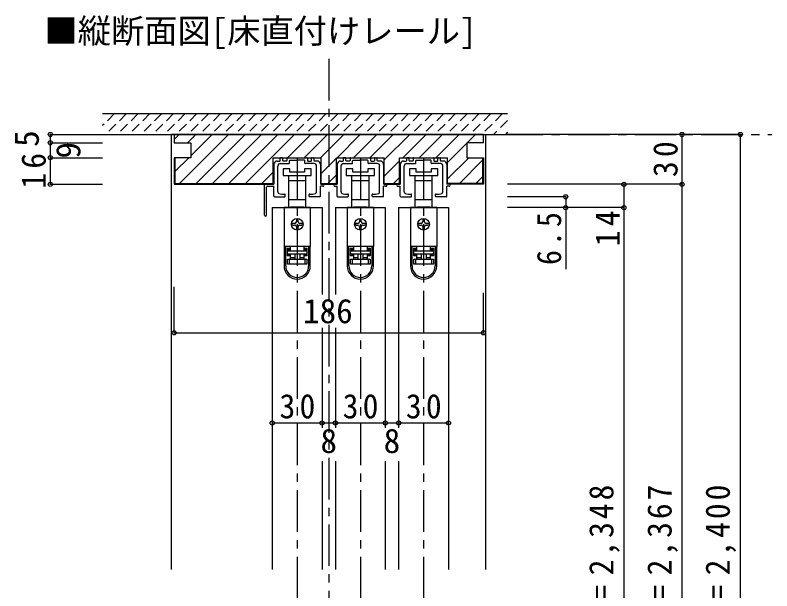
# Model space of a CAD drawing. Units: millimetres at full size, sheet at 1:5. Extents: x -973 to 977, y -718 to 696.
# Drawn here: x 19 to 474.2, y -322.5 to 23.8 of the extents above; entities that cross this region are included whole.
import ezdxf
from ezdxf.enums import TextEntityAlignment as Align

# ---------------------------------------------------------------- set-up
doc = ezdxf.new("R2010")
doc.units = ezdxf.units.MM
doc.header["$LTSCALE"] = 5
doc.header["$PDMODE"] = 32
doc.header["$PDSIZE"] = 2.5
doc.linetypes.add('CHAIN1', pattern=[8, 5, -1, 1, -1])
doc.linetypes.add('DASHED1', pattern=[1.8, 1.2, -0.6])
for name, color, linetype in [('0-0_補助線', 3, 'Continuous'), ('0-1_通り芯', 4, 'CHAIN1'), ('0-4_枠', 3, 'Continuous'), ('0-6_扉', 6, 'Continuous'), ('0-7_金物', 7, 'Continuous'), ('0-A_文字', 7, 'Continuous'), ('0-B_寸法', 7, 'Continuous'), ('0-C_ハッチ', 4, 'Continuous')]:
    doc.layers.add(name, color=color, linetype=linetype)
doc.styles.add('ＭＳ ゴシック', font='')
doc.styles.get('ＭＳ ゴシック').set_extended_font_data('MS Gothic')

# ---------------------------------------------------------------- blocks, each defined once
blk = doc.blocks.new('下荷重(戸車)')
at = {"layer": '0-7_金物'}
for p, q in [((8.5, 37.107), (4.5, 37.107)), ((5.25, 30.107), (5.25, 33.107)), ((-5.25, 30.107), (0, 30.107)), ((0, 30.107), (5.25, 30.107)), ((5.25, 18.507), (5.25, 30.107)), ((0, 18.507), (-5.25, 18.507)), ((-5.25, 18.507), (-5.25, 14.107)), ((5.25, 18.507), (0, 18.507)), ((5.25, 14.107), (5.25, 18.507)), ((7.9, 13.807), (-7.9, 13.807)), ((-7.9, 13.807), (-7.9, -9.493)), ((-5.25, 14.107), (-4, 14.107)), ((-4, 14.107), (-4, 13.807)), ((4, 14.107), (-4, 14.107)), ((4, 14.107), (5.25, 14.107)), ((4, 13.807), (4, 14.107)), ((7.9, 13.807), (7.9, -9.493)), ((-0.5, 6.307), (-0.5, 5.307)), ((0.5, 5.307), (0.5, 6.307)), ((-1.5, 4.307), (-2.5, 4.307)), ((-2.5, 3.307), (-1.5, 3.307)), ((-0.5, 2.307), (-0.5, 1.307)), ((0.5, 1.307), (0.5, 2.307)), ((2.5, 4.307), (1.5, 4.307)), ((1.5, 3.307), (2.5, 3.307)), ((7.9, -9.493), (-7.9, -9.493)), ((-7.9, -9.493), (-7.9, -9.593)), ((-6.9, -9.593), (-7.9, -9.593)), ((-7.9, -9.593), (-7.9, -21.293)), ((-4.2, -9.593), (-6.9, -9.593)), ((-6.9, -21.293), (-6.9, -9.593)), ((-6.1, -10.593), (-6.1, -15.293)), ((-6.1, -10.593), (-4.2, -10.593)), ((-5.9, -11.693), (-5.9, -12.193)), ((-4, -11.693), (-5.9, -11.693)), ((-5.9, -12.193), (5.9, -12.193)), ((-5.9, -14.193), (-5.9, -12.193)), ((-4.9, -9.593), (-4.9, -9.493)), ((-4.2, -9.593), (-4.2, -10.593)), ((-4, -11.693), (-4, -9.493)), ((4, -9.493), (4, -11.693)), ((5.9, -11.693), (4, -11.693)), ((6.9, -9.593), (4.2, -9.593)), ((4.2, -10.593), (4.2, -9.593)), ((4.2, -11.593), (4.2, -10.593)), ((4.2, -10.593), (6.1, -10.593)), ((6.1, -11.593), (4.2, -11.593)), ((4.9, -9.493), (4.9, -9.593)), ((5.9, -12.193), (5.9, -11.693)), ((5.9, -12.193), (5.9, -14.193)), ((6.1, -15.293), (6.1, -10.593)), ((6.9, -9.593), (6.9, -21.293)), ((7.9, -9.593), (6.9, -9.593)), ((7.9, -9.493), (7.9, -9.593)), ((7.9, -21.293), (7.9, -9.593)), ((-6.1, -14.293), (-4.2, -14.293)), ((-4.2, -15.293), (-6.1, -15.293)), ((5.9, -14.193), (-5.9, -14.193)), ((-5.9, -17.193), (-4.9, -17.193)), ((-4.9, -17.193), (4.9, -17.193)), ((-4.9, -17.193), (-4.9, -20.193)), ((-4.2, -14.293), (-4.2, -15.293)), ((-4.2, -15.293), (-4.2, -17.193)), ((-4, -16.193), (-4, -14.193)), ((-1.5, -14.193), (-1.5, -17.193)), ((1.5, -14.193), (1.5, -17.193)), ((1.5, -16.193), (4, -16.193)), ((6.1, -15.293), (4.2, -15.293)), ((4.2, -17.193), (4.2, -15.293)), ((4.9, -17.193), (5.9, -17.193)), ((5.9, -17.193), (5.9, -20.193)), ((4.9, -20.193), (-4.9, -20.193))]:
    blk.add_line(p, q, dxfattribs=at)
for points in [[(-8.5, 33.107), (0, 33.107), (8.5, 33.107), (8.5, 37.107)], [(4.5, 37.107), (4.5, 35.107), (-4.5, 35.107), (-4.5, 37.107), (-8.5, 37.107), (-8.5, 33.107)], [(-5.25, 33.107), (-5.25, 30.107), (-5.25, 18.507)], [(-4.2, -10.593), (-4.2, -11.593), (-6.1, -11.593)], [(-4.9, -20.193), (-5.9, -20.193), (-5.9, -17.193)], [(-4, -17.193), (-4, -16.193), (-1.5, -16.193)], [(4, -14.193), (4, -16.193), (4, -17.193)], [(4.2, -15.293), (4.2, -14.293), (6.1, -14.293)], [(5.9, -20.193), (4.9, -20.193), (4.9, -17.193)]]:
    blk.add_lwpolyline(points, dxfattribs=at)
blk.add_circle((0, 3.807), 3.5, dxfattribs=at)
for centre, radius, start, end in [((-1.5, 5.307), 1, 270, 0), ((0, 6.307), 0.5, 90, 180), ((0, 6.307), 0.5, 0, 90), ((1.5, 5.307), 1, 180, 270), ((-2.5, 3.807), 0.5, 90, 180), ((-2.5, 3.807), 0.5, 180, 270), ((-1.5, 2.307), 1, 0, 90), ((0, 1.307), 0.5, 180, 270), ((0, 1.307), 0.5, 270, 0), ((1.5, 2.307), 1, 90, 180), ((2.5, 3.807), 0.5, 0, 90), ((2.5, 3.807), 0.5, 270, 0), ((0, -21.293), 7.9, 180, 0), ((0, -21.293), 6.9, 180, 0)]:
    blk.add_arc(centre, radius, start, end, dxfattribs=at)
blk = doc.blocks.new('03')
at = {"layer": '0-B_寸法'}
for p, q in [((-9.229, 7.776), (-9.229, 9.176)), ((-8.029, 9.476), (-8.929, 9.476)), ((-7.729, 7.776), (-7.729, 9.176)), ((-5.229, 9.176), (-5.229, 7.776)), ((-4.929, 9.476), (6.771, 9.476)), ((7.071, 9.176), (7.071, 7.776)), ((9.571, 7.776), (9.571, 9.176)), ((9.871, 9.476), (10.771, 9.476)), ((11.071, 7.776), (11.071, 9.176)), ((-13.079, 5.476), (-13.079, -6.524)), ((-11.079, 7.476), (-9.529, 7.476)), ((-9.229, 5.976), (-4.029, 5.976)), ((-5.529, 7.476), (-7.429, 7.476)), ((-3.729, 6.276), (-3.729, 7.676)), ((-3.429, 7.976), (0.621, 7.976)), ((0.921, 8.276), (0.621, 7.976)), ((0.921, 8.276), (1.221, 7.976)), ((5.271, 7.976), (1.221, 7.976)), ((5.571, 6.276), (5.571, 7.676)), ((11.071, 5.976), (5.871, 5.976)), ((7.371, 7.476), (9.271, 7.476)), ((12.921, 7.476), (11.371, 7.476)), ((14.921, 5.476), (14.921, -6.524)), ((-10.679, -11.096), (-10.679, 4.476)), ((12.521, -11.096), (12.521, 4.476)), ((-18.679, -25.124), (-18.679, -7.024)), ((-18.179, -6.524), (-13.079, -6.524)), ((-17.479, -25.124), (-17.479, -8.224)), ((-16.979, -7.724), (-13.079, -7.724)), ((-13.079, -13.724), (-13.079, -7.724)), ((16.321, -6.524), (14.921, -6.524)), ((16.321, -7.724), (14.921, -7.724)), ((14.921, -13.724), (14.921, -7.724)), ((-6.229, -13.724), (-6.229, -12.649)), ((8.071, -13.724), (8.071, -12.649)), ((-12.779, -14.024), (-6.529, -14.024)), ((14.621, -14.024), (8.371, -14.024))]:
    blk.add_line(p, q, dxfattribs=at)
for centre, radius, start, end in [((-8.929, 9.176), 0.3, 90, 180), ((-8.029, 9.176), 0.3, 0, 90), ((-4.929, 9.176), 0.3, 90, 180), ((6.771, 9.176), 0.3, 0, 90), ((9.871, 9.176), 0.3, 90, 180), ((10.771, 9.176), 0.3, 0, 90), ((-11.079, 5.476), 2, 90, 180), ((-9.229, 4.476), 1.5, 90, 180), ((-9.529, 7.776), 0.3, 270, 0), ((-7.429, 7.776), 0.3, 180, 270), ((-5.529, 7.776), 0.3, 270, 0), ((-4.029, 6.276), 0.3, 270, 0), ((-3.429, 7.676), 0.3, 90, 180), ((5.271, 7.676), 0.3, 0, 90), ((5.871, 6.276), 0.3, 180, 270), ((7.371, 7.776), 0.3, 180, 270), ((9.271, 7.776), 0.3, 270, 0), ((11.371, 7.776), 0.3, 180, 270), ((11.071, 4.476), 1.5, 0, 90), ((12.921, 5.476), 2, 0, 90), ((-18.179, -7.024), 0.5, 90, 180), ((-16.979, -8.224), 0.5, 90, 180), ((16.321, -7.124), 0.6, 0, 90), ((16.321, -7.124), 0.6, 270, 0), ((-9.679, -11.096), 1, 180, 243.25632), ((-7.879, -7.524), 5, 243.25632, 284.75682), ((-6.529, -12.649), 0.3, 0, 104.75682), ((8.371, -12.649), 0.3, 75.24318, 180), ((9.721, -7.524), 5, 255.24318, 296.74368), ((11.521, -11.096), 1, 296.74368, 0), ((-12.779, -13.724), 0.3, 180, 270), ((-6.529, -13.724), 0.3, 270, 0), ((8.371, -13.724), 0.3, 180, 270), ((14.621, -13.724), 0.3, 270, 0), ((-18.079, -25.124), 0.6, 180, 0)]:
    blk.add_arc(centre, radius, start, end, dxfattribs=at)
blk = doc.blocks.new('02')
at = {"layer": '0-B_寸法'}
for p, q in [((-14, 4.623), (-14, -7.377)), ((-12, 6.623), (-10.45, 6.623)), ((-10.15, 6.923), (-10.15, 8.323)), ((-10.15, 5.123), (-4.95, 5.123)), ((-8.95, 8.623), (-9.85, 8.623)), ((-8.65, 6.923), (-8.65, 8.323)), ((-6.45, 6.623), (-8.35, 6.623)), ((-6.15, 8.323), (-6.15, 6.923)), ((-5.85, 8.623), (5.85, 8.623)), ((-4.65, 5.423), (-4.65, 6.823)), ((-4.35, 7.123), (-0.3, 7.123)), ((0, 7.423), (-0.3, 7.123)), ((0, 7.423), (0.3, 7.123)), ((4.35, 7.123), (0.3, 7.123)), ((4.65, 5.423), (4.65, 6.823)), ((10.15, 5.123), (4.95, 5.123)), ((6.15, 8.323), (6.15, 6.923)), ((6.45, 6.623), (8.35, 6.623)), ((8.65, 6.923), (8.65, 8.323)), ((8.95, 8.623), (9.85, 8.623)), ((10.15, 6.923), (10.15, 8.323)), ((12, 6.623), (10.45, 6.623)), ((14, 4.623), (14, -7.377)), ((-11.6, -11.949), (-11.6, 3.623)), ((11.6, -11.949), (11.6, 3.623)), ((-15.4, -7.377), (-14, -7.377)), ((-15.4, -8.577), (-14, -8.577)), ((-14, -14.577), (-14, -8.577)), ((15.4, -7.377), (14, -7.377)), ((15.4, -8.577), (14, -8.577)), ((14, -14.577), (14, -8.577)), ((-7.15, -14.577), (-7.15, -13.502)), ((7.15, -14.577), (7.15, -13.502)), ((-13.7, -14.877), (-7.45, -14.877)), ((13.7, -14.877), (7.45, -14.877))]:
    blk.add_line(p, q, dxfattribs=at)
for centre, radius, start, end in [((-12, 4.623), 2, 90, 180), ((-10.15, 3.623), 1.5, 90, 180), ((-10.45, 6.923), 0.3, 270, 0), ((-9.85, 8.323), 0.3, 90, 180), ((-8.95, 8.323), 0.3, 0, 90), ((-8.35, 6.923), 0.3, 180, 270), ((-6.45, 6.923), 0.3, 270, 0), ((-5.85, 8.323), 0.3, 90, 180), ((-4.95, 5.423), 0.3, 270, 0), ((-4.35, 6.823), 0.3, 90, 180), ((4.35, 6.823), 0.3, 0, 90), ((4.95, 5.423), 0.3, 180, 270), ((5.85, 8.323), 0.3, 0, 90), ((6.45, 6.923), 0.3, 180, 270), ((8.35, 6.923), 0.3, 270, 0), ((8.95, 8.323), 0.3, 90, 180), ((9.85, 8.323), 0.3, 0, 90), ((10.45, 6.923), 0.3, 180, 270), ((10.15, 3.623), 1.5, 0, 90), ((12, 4.623), 2, 0, 90), ((-15.4, -7.977), 0.6, 90, 180), ((-15.4, -7.977), 0.6, 180, 270), ((15.4, -7.977), 0.6, 0, 90), ((15.4, -7.977), 0.6, 270, 0), ((-10.6, -11.949), 1, 180, 243.25632), ((-8.8, -8.377), 5, 243.25632, 284.75682), ((-7.45, -13.502), 0.3, 0, 104.75682), ((7.45, -13.502), 0.3, 75.24318, 180), ((8.8, -8.377), 5, 255.24318, 296.74368), ((10.6, -11.949), 1, 296.74368, 0), ((-13.7, -14.577), 0.3, 180, 270), ((-7.45, -14.577), 0.3, 270, 0), ((7.45, -14.577), 0.3, 180, 270), ((13.7, -14.577), 0.3, 270, 0)]:
    blk.add_arc(centre, radius, start, end, dxfattribs=at)

msp = doc.modelspace()

# ---------------------------------------------------------------- linework, layer by layer
at = {"layer": '0-0_補助線'}
for p, q in [((174.253, -78), (174.253, -62)), ((174.253, -62), (203.053, -62)), ((203.053, -78), (203.053, -62)), ((212.253, -62), (241.053, -62)), ((212.253, -78), (212.253, -62)), ((241.053, -78), (241.053, -62)), ((250.253, -62), (279.053, -62)), ((279.053, -78), (279.053, -62)), ((203.053, -77.5), (212.253, -77.5)), ((203.053, -78), (212.253, -78)), ((241.053, -77.5), (250.253, -77.5))]:
    msp.add_line(p, q, dxfattribs=at)
at = {"layer": '0-0_補助線', "color": 6}
for p, q in [((173.653, -92), (203.653, -92)), ((211.653, -92), (241.653, -92)), ((249.653, -92), (279.653, -92))]:
    msp.add_line(p, q, dxfattribs=at)
at = {"layer": '0-0_補助線'}
msp.add_lwpolyline([(241.053, -78), (250.253, -78), (250.253, -62)], dxfattribs=at)
at = {"layer": '0-1_通り芯'}
for p, q in [((207.653, -2.5), (207.653, -577.5)), ((71.653, -48), (474.153, -48))]:
    msp.add_line(p, q, dxfattribs=at)
at = {"layer": '0-4_枠', "color": 4}
for p, q in [((114.653, -48), (113.153, -48)), ((113.153, -309.75), (113.153, -48)), ((300.653, -48), (302.153, -48)), ((302.153, -309.75), (302.153, -48))]:
    msp.add_line(p, q, dxfattribs=at)
at = {"layer": '0-4_枠'}
for p, q in [((114.653, -48), (114.653, -53)), ((300.653, -48), (114.653, -48)), ((300.653, -53), (300.653, -48)), ((114.653, -53), (124.653, -53)), ((124.653, -53), (124.653, -62)), ((290.653, -53), (290.653, -62)), ((300.653, -53), (290.653, -53)), ((114.653, -62), (114.653, -78)), ((124.653, -62), (114.653, -62)), ((115.153, -62), (115.153, -77.5)), ((290.653, -62), (300.653, -62)), ((300.153, -62), (300.153, -77.5)), ((300.653, -62), (300.653, -78)), ((114.653, -78), (174.253, -78)), ((115.153, -77.5), (174.253, -77.5)), ((300.153, -77.5), (279.053, -77.5)), ((300.653, -78), (279.053, -78))]:
    msp.add_line(p, q, dxfattribs=at)
at = {"layer": '0-6_扉'}
for p, q in [((173.653, -92), (173.653, -309.75)), ((203.653, -92), (203.653, -144.304)), ((211.653, -92), (211.653, -144.304)), ((241.653, -92), (241.653, -224.5)), ((249.653, -92), (249.653, -224.5)), ((279.653, -92), (279.653, -309.75)), ((203.653, -164.304), (203.653, -224.5)), ((211.653, -164.304), (211.653, -224.5)), ((203.653, -244.5), (203.653, -309.75)), ((211.653, -244.5), (211.653, -309.75)), ((241.653, -244.5), (241.653, -309.75)), ((249.653, -244.5), (249.653, -309.75))]:
    msp.add_line(p, q, dxfattribs=at)
at = {"layer": '0-B_寸法', "color": 4, "linetype": 'DASHED1'}
for p, q in [((78.864, -35.5), (71.653, -42.711)), ((85.935, -35.5), (73.435, -48)), ((93.006, -35.5), (80.506, -48)), ((100.077, -35.5), (87.577, -48)), ((107.148, -35.5), (94.648, -48)), ((114.219, -35.5), (101.719, -48)), ((121.29, -35.5), (108.79, -48)), ((128.362, -35.5), (115.862, -48)), ((135.433, -35.5), (122.933, -48)), ((142.504, -35.5), (130.004, -48)), ((149.575, -35.5), (137.075, -48)), ((156.646, -35.5), (144.146, -48)), ((163.717, -35.5), (151.217, -48)), ((170.788, -35.5), (158.288, -48)), ((177.859, -35.5), (165.359, -48)), ((184.93, -35.5), (172.43, -48)), ((192.001, -35.5), (179.501, -48)), ((199.072, -35.5), (186.572, -48)), ((206.143, -35.5), (193.643, -48)), ((213.214, -35.5), (200.714, -48)), ((220.285, -35.5), (207.785, -48)), ((227.356, -35.5), (214.856, -48)), ((234.428, -35.5), (221.928, -48)), ((241.499, -35.5), (228.999, -48)), ((248.57, -35.5), (236.07, -48)), ((255.641, -35.5), (243.141, -48)), ((262.712, -35.5), (250.212, -48)), ((269.783, -35.5), (257.283, -48)), ((276.854, -35.5), (264.354, -48)), ((283.925, -35.5), (271.425, -48)), ((290.996, -35.5), (278.496, -48)), ((298.067, -35.5), (285.567, -48)), ((305.138, -35.5), (292.638, -48)), ((312.209, -35.5), (299.709, -48)), ((315.153, -39.627), (306.78, -48)), ((315.153, -46.698), (313.851, -48))]:
    msp.add_line(p, q, dxfattribs=at)
at = {"layer": '0-B_寸法', "color": 2}
for p, q in [((71.653, -35.5), (315.153, -35.5)), ((71.653, -48), (315.153, -48))]:
    msp.add_line(p, q, dxfattribs=at)
at = {"layer": '0-B_寸法', "color": 4}
for p, q in [((40.153, -48), (40.153, -53)), ((40.153, -48), (71.653, -48)), ((455.153, -48), (315.153, -48)), ((420.153, -552.5), (420.153, -48)), ((455.153, -48), (455.153, -567.5)), ((40.153, -53), (40.153, -62)), ((40.153, -53), (71.653, -53)), ((40.153, -62), (40.153, -78)), ((40.153, -62), (71.653, -62)), ((40.153, -78), (71.653, -78)), ((420.153, -78), (315.153, -78)), ((385.153, -78), (385.153, -547.5)), ((350.153, -85.5), (315.153, -85.5)), ((350.153, -85.5), (350.153, -128.983)), ((385.153, -92), (315.153, -92)), ((114.653, -167.304), (114.653, -139.746)), ((300.653, -167.304), (300.653, -143.246)), ((114.653, -167.304), (300.653, -167.304)), ((173.653, -221.5), (203.653, -221.5)), ((203.653, -221.5), (211.653, -221.5)), ((211.653, -221.5), (241.653, -221.5)), ((241.653, -221.5), (249.653, -221.5)), ((249.653, -221.5), (279.653, -221.5))]:
    msp.add_line(p, q, dxfattribs=at)
at = {"layer": '0-B_寸法', "color": 4, "linetype": 'CHAIN1'}
for p, q in [((188.653, -62), (188.653, -555.5)), ((226.653, -62), (226.653, -555.5)), ((264.653, -62), (264.653, -555.5))]:
    msp.add_line(p, q, dxfattribs=at)
at = {"layer": '0-B_寸法'}
for p in [(40.153, -48), (420.153, -48), (455.153, -48), (40.153, -53), (40.153, -62), (40.153, -78), (385.153, -78), (420.153, -78), (350.153, -85.5), (350.153, -92), (385.153, -92), (114.653, -167.304), (300.653, -167.304), (173.653, -221.5), (203.653, -221.5), (211.653, -221.5), (241.653, -221.5), (249.653, -221.5), (279.653, -221.5)]:
    msp.add_point(p, dxfattribs=at)
at = {"layer": '0-C_ハッチ'}
for p, q in [((114.653, -51.061), (117.714, -48)), ((117.913, -77.5), (147.413, -48)), ((122.614, -53), (127.614, -48)), ((124.653, -60.86), (137.513, -48)), ((127.812, -77.5), (157.312, -48)), ((137.712, -77.5), (167.212, -48)), ((147.611, -77.5), (177.111, -48)), ((157.51, -77.5), (187.01, -48)), ((182.91, -62), (196.91, -48)), ((192.809, -62), (206.809, -48)), ((202.709, -62), (216.709, -48)), ((212.608, -62), (226.608, -48)), ((222.508, -62), (236.508, -48)), ((232.407, -62), (246.407, -48)), ((241.052, -63.255), (256.307, -48)), ((252.206, -62), (266.206, -48)), ((262.106, -62), (276.106, -48)), ((272.005, -62), (286.005, -48)), ((290.905, -53), (295.905, -48)), ((279.053, -64.852), (290.653, -53.252)), ((115.153, -70.36), (123.513, -62)), ((203.052, -71.556), (212.252, -62.356)), ((279.053, -74.751), (291.804, -62)), ((286.204, -77.5), (300.153, -63.551)), ((241.052, -73.154), (250.253, -63.953)), ((167.41, -77.5), (174.252, -70.658)), ((207.007, -77.5), (212.251, -72.256)), ((246.606, -77.5), (250.253, -73.853)), ((296.103, -77.5), (300.153, -73.45))]:
    msp.add_line(p, q, dxfattribs=at)

# ---------------------------------------------------------------- block references
at = {"layer": '0-7_金物'}
for name, p in [('03', (187.732, -71.476)), ('02', (226.653, -70.623)), ('02', (264.653, -70.623)), ('下荷重(戸車)', (188.653, -105.807)), ('下荷重(戸車)', (226.653, -105.807)), ('下荷重(戸車)', (264.653, -105.807))]:
    msp.add_blockref(name, p, dxfattribs=at)

# ---------------------------------------------------------------- texts
at = {"layer": '0-A_文字', "style": 'ＭＳ ゴシック'}
msp.add_text('■縦断面図[床直付けレール]', height=14.66, dxfattribs=at).set_placement((36.653, 2.5), align=Align.BOTTOM_LEFT)
at = {"layer": '0-B_寸法', "style": 'ＭＳ ゴシック'}
for s, p in [('5', (37.653, -55.5)), ('9', (62.653, -62.5))]:
    msp.add_text(s, height=14.66, rotation=90, dxfattribs=at).set_placement(p, align=Align.BOTTOM_LEFT)
for s, p in [('186', (192.153, -165.921)), ('8', (202.653, -244)), ('8', (240.653, -244))]:
    msp.add_text(s, height=14.66, dxfattribs=at).set_placement(p, align=Align.BOTTOM_LEFT)
at = {"layer": '0-B_寸法', "char_height": 14.66, "attachment_point": 7, "rotation": 90, "style": 'ＭＳ ゴシック'}
for s, insert in [('\\T1.27;\\W0.95;30', (417.653, -73.625)), ('\\T1.27;\\W0.95;16', (37.653, -80.625)), ('\\T1.27;\\W0.95;14', (382.653, -115.25)), ('\\T1.27;\\W0.9;6.5', (347.653, -126.5)), ('\\T1.19;\\W0.95;ＤＨ＝2,348', (382.653, -381)), ('\\T1.19;\\W0.95;枠内＝2,367', (417.653, -381)), ('\\T1.19;\\W0.95;枠外＝2,400', (452.653, -381))]:
    msp.add_mtext(s, dxfattribs=dict(at, insert=insert))
at = {"layer": '0-B_寸法', "char_height": 14.66, "attachment_point": 7, "style": 'ＭＳ ゴシック'}
for insert in [(178.028, -219), (216.028, -219), (254.028, -219)]:
    msp.add_mtext('\\T1.27;\\W0.95;30', dxfattribs=dict(at, insert=insert))

doc.saveas('drawing.dxf')
